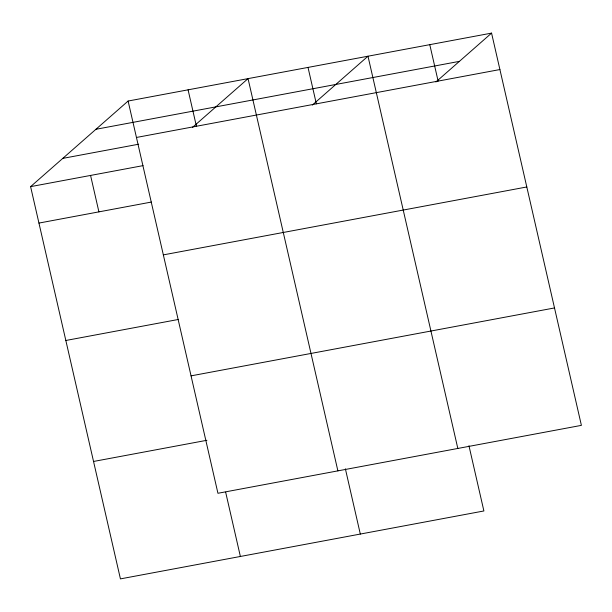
<?xml version="1.0" encoding="UTF-8"?>
<svg xmlns="http://www.w3.org/2000/svg" width="612" height="612" viewBox="0 0 612 612"><rect width="100%" height="100%" fill="white"/><g stroke="black" fill="none" stroke-linecap="round" stroke-linejoin="round"><path stroke-width="0.92" d="M468.953 445.735L483.893 510.966L120.434 578.883L30.6 186.637L128.107 101.034L491.566 33.117L581.4 425.363L217.941 493.28L128.107 101.034M192.39 127.487L248.044 78.619L337.885 470.865M312.327 105.073L367.988 56.205L457.822 448.451M435.905 81.985L491.566 33.117M95.931 129.285L459.39 61.368M136.445 137.463L499.905 69.546M62.776 158.386L138.679 144.21M30.6 186.637L143.047 165.63M38.946 223.074L151.386 202.059M163.343 254.883L526.802 186.966M65.836 340.486L178.283 319.479M191.051 375.86L554.51 307.943M93.544 461.463L206.925 440.28M429.777 44.661L438.123 81.09M308.02 67.412L316.358 103.841M345.382 468.83L360.315 534.062M188.075 89.826L196.421 126.256M225.652 492.17L240.378 556.469M90.568 175.43L98.915 211.867"/></g></svg>
